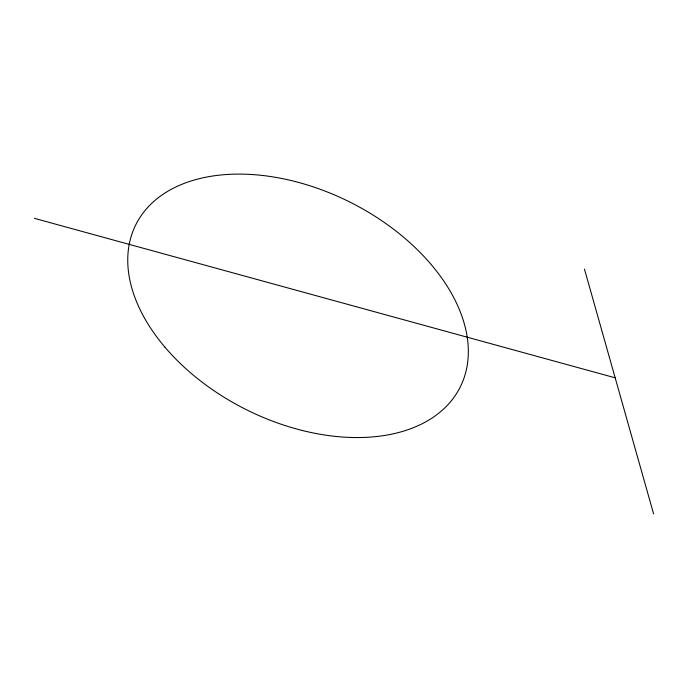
<?xml version="1.0" encoding="UTF-8"?>
<svg xmlns="http://www.w3.org/2000/svg" width="688" height="688" viewBox="0 0 688 688"><rect width="100%" height="100%" fill="white"/><g stroke="black" fill="none" stroke-linecap="round" stroke-linejoin="round"><path stroke-width="1.03" d="M34.4 218.337L615.175 377.824M584.473 269.137L653.6 513.876M164.767 346.967A181.383 115.997 26.6 0 0 456.497 393.622A181.383 115.997 26.6 0 0 272.861 176.885A181.383 115.997 26.6 0 0 164.767 346.967"/></g></svg>
